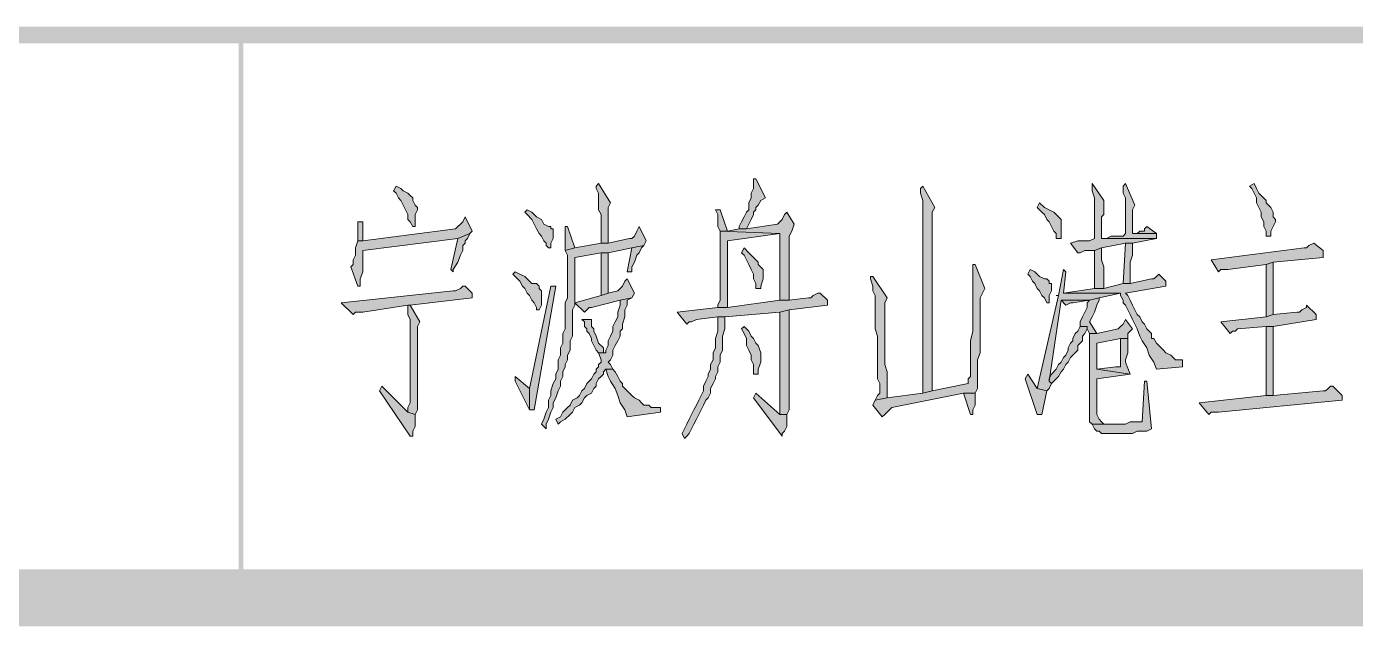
# Model space of a CAD drawing. Header units: inches. Extents: x 20 to 409, y 5 to 283.
# Drawn here: x 74.52 to 98.12, y 5.1 to 15.77 of the extents above; entities that cross this region are included whole.
import ezdxf

# ---------------------------------------------------------------- set-up
doc = ezdxf.new("R2010")
doc.units = ezdxf.units.IN
doc.header["$MEASUREMENT"] = 0
doc.layers.add('C00-00-00', color=7, linetype='Continuous')

msp = doc.modelspace()

# ---------------------------------------------------------------- hatches: boundary and pattern name
at = {"layer": 'C00-00-00'}
h = msp.add_hatch(color=0, dxfattribs=at)
h.dxf.hatch_style = 2
h.paths.add_polyline_path([(28.33, 15.766), (28.33, 15.469), (408.314, 15.766)])
h = msp.add_hatch(color=0, dxfattribs=at)
h.dxf.hatch_style = 2
h.paths.add_polyline_path([(28.33, 15.469), (408.314, 15.766), (408.314, 15.469)])
h = msp.add_hatch(color=0, dxfattribs=at)
h.dxf.hatch_style = 2
h.paths.add_polyline_path([(78.283, 5.606), (78.368, 5.606), (78.283, 15.596)])
h = msp.add_hatch(color=0, dxfattribs=at)
h.dxf.hatch_style = 2
h.paths.add_polyline_path([(78.368, 5.606), (78.283, 15.596), (78.368, 15.596)])
h = msp.add_hatch(color=0, dxfattribs=at)
h.dxf.hatch_style = 2
h.paths.add_polyline_path([(87.47, 13.056), (87.427, 13.056), (87.427, 13.014), (87.427, 12.887), (87.385, 12.802), (87.385, 12.718), (87.343, 12.633), (87.343, 12.506), (87.3, 12.464), (87.258, 12.379), (87.216, 12.294), (87.173, 12.21), (87.173, 12.167), (87.3, 12.167), (87.343, 12.252), (87.385, 12.337), (87.427, 12.421), (87.427, 12.464), (87.47, 12.506), (87.47, 12.548), (87.512, 12.591), (87.554, 12.675), (87.639, 12.718)])
h = msp.add_hatch(color=0, dxfattribs=at)
h.dxf.hatch_style = 2
h.paths.add_polyline_path([(81.077, 12.929), (81.035, 12.845), (81.077, 12.802), (81.12, 12.718), (81.162, 12.675), (81.204, 12.591), (81.247, 12.506), (81.289, 12.421), (81.289, 12.337), (81.331, 12.294), (81.374, 12.21), (81.416, 12.21), (81.416, 12.294), (81.416, 12.421), (81.458, 12.506), (81.458, 12.548), (81.416, 12.591), (81.374, 12.675), (81.374, 12.718), (81.331, 12.76), (81.289, 12.802), (81.204, 12.845), (81.162, 12.887)])
h = msp.add_hatch(color=0, dxfattribs=at)
h.dxf.hatch_style = 2
h.paths.add_polyline_path([(84.676, 12.972), (84.633, 12.929), (84.633, 12.887), (84.676, 12.802), (84.676, 12.506), (84.718, 12.421), (84.718, 11.913), (84.845, 11.913), (84.845, 12.548), (84.887, 12.633)])
h = msp.add_hatch(color=0, dxfattribs=at)
h.dxf.hatch_style = 2
h.paths.add_polyline_path([(90.433, 12.929), (90.391, 12.887), (90.391, 12.802), (90.433, 12.675), (90.433, 9.246), (90.602, 9.289), (90.602, 11.575), (90.602, 11.659), (90.602, 12.464), (90.645, 12.548)])
h = msp.add_hatch(color=0, dxfattribs=at)
h.dxf.hatch_style = 2
h.paths.add_polyline_path([(93.439, 12.972), (93.439, 12.845), (93.481, 12.718), (93.481, 11.998), (93.396, 11.956), (93.185, 11.956), (93.058, 11.913), (93.185, 11.744), (93.227, 11.744), (93.312, 11.786), (93.481, 11.786), (93.608, 11.829), (94.031, 11.913), (94.158, 11.913), (94.582, 11.998), (93.608, 11.998), (93.608, 12.083), (93.608, 12.252), (93.608, 12.337), (93.608, 12.379), (93.65, 12.421), (93.65, 12.675)])
h = msp.add_hatch(color=0, dxfattribs=at)
h.dxf.hatch_style = 2
h.paths.add_polyline_path([(94.031, 12.972), (93.989, 12.929), (93.989, 12.802), (94.031, 12.718), (94.031, 12.083), (93.989, 12.04), (93.777, 12.04), (93.693, 11.998), (93.608, 11.998), (94.582, 11.998), (94.582, 12.083), (94.158, 12.083), (94.158, 12.506), (94.201, 12.591)])
h = msp.add_hatch(color=0, dxfattribs=at)
h.dxf.hatch_style = 2
h.paths.add_polyline_path([(96.317, 12.972), (96.233, 12.929), (96.275, 12.887), (96.317, 12.802), (96.36, 12.718), (96.36, 12.633), (96.402, 12.548), (96.444, 12.464), (96.444, 12.379), (96.487, 12.294), (96.487, 12.21), (96.529, 12.125), (96.529, 12.04), (96.614, 12.04), (96.614, 12.125), (96.656, 12.21), (96.698, 12.294), (96.698, 12.337), (96.656, 12.379), (96.656, 12.464), (96.614, 12.548), (96.571, 12.591), (96.529, 12.633), (96.529, 12.675), (96.444, 12.76), (96.402, 12.802), (96.36, 12.887)])
h = msp.add_hatch(color=0, dxfattribs=at)
h.dxf.hatch_style = 2
h.paths.add_polyline_path([(92.507, 12.633), (92.465, 12.548), (92.55, 12.464), (92.592, 12.421), (92.634, 12.337), (92.677, 12.294), (92.719, 12.21), (92.761, 12.125), (92.804, 12.083), (92.804, 11.998), (92.888, 11.998), (92.888, 12.337), (92.846, 12.379), (92.804, 12.421), (92.761, 12.464), (92.677, 12.506), (92.592, 12.548)])
h = msp.add_hatch(color=0, dxfattribs=at)
h.dxf.hatch_style = 2
h.paths.add_polyline_path([(82.305, 12.379), (82.263, 12.294), (82.22, 12.252), (82.178, 12.21), (82.136, 12.167), (80.485, 11.956), (80.4, 11.956), (80.358, 11.829), (80.358, 11.702), (80.315, 11.617), (80.315, 11.532), (80.273, 11.49), (80.4, 11.151), (80.442, 11.151), (80.442, 11.194), (80.442, 11.278), (80.485, 11.405), (80.485, 11.786), (82.178, 11.998), (82.39, 12.083), (82.432, 12.125)])
h = msp.add_hatch(color=0, dxfattribs=at)
h.dxf.hatch_style = 2
h.paths.add_polyline_path([(80.485, 12.294), (80.4, 12.294), (80.4, 12.167), (80.4, 11.956), (80.485, 11.956)])
h = msp.add_hatch(color=0, dxfattribs=at)
h.dxf.hatch_style = 2
h.paths.add_polyline_path([(83.406, 12.506), (83.363, 12.464), (83.406, 12.421), (83.49, 12.337), (83.533, 12.252), (83.575, 12.167), (83.617, 12.083), (83.66, 12.04), (83.702, 11.956), (83.744, 11.913), (83.744, 11.871), (83.787, 11.829), (83.829, 11.829), (83.829, 11.913), (83.871, 11.998), (83.871, 12.167), (83.829, 12.167), (83.829, 12.21), (83.787, 12.21), (83.702, 12.252), (83.66, 12.337), (83.575, 12.379), (83.49, 12.464)])
h = msp.add_hatch(color=0, dxfattribs=at)
h.dxf.hatch_style = 2
h.paths.add_polyline_path([(86.835, 12.506), (86.75, 12.506), (86.792, 12.421), (86.792, 12.21), (86.835, 12.125), (86.962, 12.125)])
h = msp.add_hatch(color=0, dxfattribs=at)
h.dxf.hatch_style = 2
h.paths.add_polyline_path([(88.02, 12.464), (87.978, 12.421), (87.935, 12.337), (87.893, 12.294), (87.851, 12.252), (87.3, 12.167), (87.173, 12.167), (86.962, 12.125), (86.835, 12.125), (87.893, 12.083), (87.893, 10.897), (88.062, 10.897), (88.062, 11.871), (88.062, 11.913), (88.062, 12.04), (88.105, 12.125), (88.147, 12.252)])
h = msp.add_hatch(color=0, dxfattribs=at)
h.dxf.hatch_style = 2
h.paths.add_polyline_path([(82.39, 12.083), (82.178, 11.998), (82.051, 11.448), (82.093, 11.405), (82.093, 11.448), (82.178, 11.575), (82.22, 11.702), (82.263, 11.786), (82.263, 11.871), (82.305, 11.913), (82.305, 11.956), (82.347, 11.998)])
h = msp.add_hatch(color=0, dxfattribs=at)
h.dxf.hatch_style = 2
h.paths.add_polyline_path([(85.395, 12.21), (85.353, 12.125), (85.311, 12.04), (85.268, 11.998), (85.226, 11.998), (84.845, 11.913), (84.718, 11.913), (84.252, 11.829), (84.083, 11.786), (84.125, 11.702), (84.125, 10.94), (84.083, 10.855), (84.083, 10.389), (84.041, 10.305), (84.041, 10.22), (84.041, 10.178), (84.041, 10.135), (83.998, 10.051), (83.998, 9.924), (83.956, 9.839), (83.956, 9.67), (83.914, 9.585), (83.914, 9.5), (83.871, 9.416), (83.829, 9.289), (83.829, 9.204), (83.787, 9.119), (83.787, 8.992), (83.744, 8.908), (83.702, 8.781), (83.66, 8.696), (83.744, 8.611), (83.744, 8.696), (83.787, 8.781), (83.829, 8.908), (83.871, 8.992), (83.871, 9.077), (83.914, 9.162), (83.956, 9.289), (83.998, 9.373), (83.998, 9.458), (84.041, 9.543), (84.041, 9.627), (84.083, 9.712), (84.083, 9.754), (84.125, 9.839), (84.125, 9.924), (84.168, 10.008), (84.168, 10.178), (84.21, 10.262), (84.21, 10.728), (84.252, 10.813), (84.252, 11.659), (84.718, 11.744), (84.845, 11.744), (85.268, 11.829), (85.48, 11.871), (85.522, 11.956)])
h = msp.add_hatch(color=0, dxfattribs=at)
h.dxf.hatch_style = 2
h.paths.add_polyline_path([(84.125, 12.21), (84.083, 12.21), (84.083, 12.125), (84.083, 11.786), (84.252, 11.829)])
h = msp.add_hatch(color=0, dxfattribs=at)
h.dxf.hatch_style = 2
h.paths.add_polyline_path([(86.835, 12.125), (86.835, 10.897), (86.792, 10.813), (86.792, 10.77), (86.962, 10.77), (86.962, 11.321), (86.962, 11.448), (86.962, 11.956), (87.893, 12.083)])
h = msp.add_hatch(color=0, dxfattribs=at)
h.dxf.hatch_style = 2
h.paths.add_polyline_path([(94.412, 12.21), (94.37, 12.167), (94.37, 12.125), (94.328, 12.125), (94.285, 12.125), (94.243, 12.083), (94.158, 12.083), (94.582, 12.083)])
h = msp.add_hatch(color=0, dxfattribs=at)
h.dxf.hatch_style = 2
h.paths.add_polyline_path([(85.48, 11.871), (85.268, 11.829), (85.184, 11.405), (85.268, 11.405), (85.268, 11.49), (85.311, 11.575), (85.353, 11.702), (85.395, 11.744), (85.438, 11.829)])
h = msp.add_hatch(color=0, dxfattribs=at)
h.dxf.hatch_style = 2
h.paths.add_polyline_path([(87.258, 11.829), (87.216, 11.744), (87.258, 11.702), (87.3, 11.617), (87.343, 11.532), (87.385, 11.448), (87.427, 11.363), (87.427, 11.278), (87.47, 11.194), (87.47, 11.109), (87.554, 11.109), (87.554, 11.151), (87.597, 11.278), (87.597, 11.448), (87.512, 11.532), (87.512, 11.575), (87.47, 11.617), (87.385, 11.702), (87.343, 11.744)])
h = msp.add_hatch(color=0, dxfattribs=at)
h.dxf.hatch_style = 2
h.paths.add_polyline_path([(93.608, 11.829), (93.481, 11.786), (93.481, 11.109), (93.65, 11.109), (93.65, 11.49), (93.608, 11.617)])
h = msp.add_hatch(color=0, dxfattribs=at)
h.dxf.hatch_style = 2
h.paths.add_polyline_path([(94.158, 11.913), (94.031, 11.913), (93.989, 11.194), (94.116, 11.194), (94.116, 11.278), (94.116, 11.575), (94.158, 11.702)])
h = msp.add_hatch(color=0, dxfattribs=at)
h.dxf.hatch_style = 2
h.paths.add_polyline_path([(97.376, 11.913), (97.291, 11.871), (97.249, 11.829), (97.206, 11.829), (95.555, 11.617), (95.682, 11.405), (95.725, 11.448), (95.852, 11.448), (96.529, 11.532), (96.656, 11.575), (97.545, 11.659), (97.545, 11.786)])
h = msp.add_hatch(color=0, dxfattribs=at)
h.dxf.hatch_style = 2
h.paths.add_polyline_path([(84.845, 11.744), (84.718, 11.744), (84.718, 10.982), (84.845, 11.024)])
h = msp.add_hatch(color=0, dxfattribs=at)
h.dxf.hatch_style = 2
h.paths.add_polyline_path([(96.656, 11.575), (96.529, 11.532), (96.529, 10.601), (96.656, 10.643)])
h = msp.add_hatch(color=0, dxfattribs=at)
h.dxf.hatch_style = 2
h.paths.add_polyline_path([(83.194, 11.405), (83.152, 11.363), (83.194, 11.321), (83.279, 11.236), (83.321, 11.151), (83.363, 11.109), (83.406, 11.024), (83.448, 10.982), (83.49, 10.897), (83.533, 10.855), (83.575, 10.77), (83.575, 10.728), (83.617, 10.728), (83.66, 10.813), (83.66, 11.067), (83.617, 11.109), (83.617, 11.151), (83.575, 11.194), (83.49, 11.194), (83.448, 11.236), (83.363, 11.321), (83.279, 11.363)])
h = msp.add_hatch(color=0, dxfattribs=at)
h.dxf.hatch_style = 2
h.paths.add_polyline_path([(91.364, 11.532), (91.322, 11.532), (91.322, 11.405), (91.322, 10.347), (91.28, 10.178), (91.28, 9.543), (91.237, 9.5), (91.237, 9.416), (90.602, 9.289), (90.433, 9.246), (89.798, 9.162), (89.586, 9.119), (89.544, 9.035), (89.713, 8.823), (89.756, 8.865), (89.798, 8.908), (89.84, 8.95), (89.883, 8.992), (91.153, 9.246), (91.364, 9.246), (91.407, 9.331), (91.407, 9.839), (91.449, 9.966), (91.449, 10.94), (91.491, 11.024), (91.534, 11.109)])
h = msp.add_hatch(color=0, dxfattribs=at)
h.dxf.hatch_style = 2
h.paths.add_polyline_path([(92.338, 11.448), (92.296, 11.363), (92.338, 11.321), (92.38, 11.236), (92.423, 11.194), (92.465, 11.109), (92.507, 11.067), (92.55, 10.982), (92.592, 10.94), (92.634, 10.855), (92.677, 10.855), (92.677, 10.982), (92.719, 11.067), (92.719, 11.194), (92.677, 11.194), (92.677, 11.236), (92.634, 11.278), (92.592, 11.278), (92.507, 11.321), (92.423, 11.405)])
h = msp.add_hatch(color=0, dxfattribs=at)
h.dxf.hatch_style = 2
h.paths.add_polyline_path([(92.931, 11.448), (92.846, 10.982), (92.804, 10.982), (92.846, 10.982), (92.465, 9.331), (92.634, 9.289), (92.677, 9.331), (92.719, 9.416), (92.677, 9.458), (92.888, 10.897), (93.396, 10.897), (93.566, 10.94), (93.947, 11.024), (92.931, 11.024), (92.973, 11.405)])
h = msp.add_hatch(color=0, dxfattribs=at)
h.dxf.hatch_style = 2
h.paths.add_polyline_path([(94.624, 11.363), (94.582, 11.321), (94.539, 11.278), (94.497, 11.278), (94.116, 11.194), (93.989, 11.194), (93.65, 11.109), (93.481, 11.109), (92.931, 11.024), (93.947, 11.024), (93.947, 10.982), (93.989, 10.897), (93.989, 10.855), (94.031, 10.813), (94.074, 10.728), (94.116, 10.643), (94.158, 10.559), (94.201, 10.474), (94.243, 10.389), (94.285, 10.262), (94.328, 10.178), (94.412, 10.051), (94.455, 9.924), (94.539, 9.797), (94.582, 9.67), (95.047, 9.712), (95.047, 9.839), (95.005, 9.839), (94.92, 9.839), (94.878, 9.881), (94.836, 9.924), (94.751, 9.966), (94.709, 10.008), (94.666, 10.051), (94.624, 10.093), (94.582, 10.135), (94.539, 10.22), (94.497, 10.22), (94.497, 10.305), (94.455, 10.347), (94.412, 10.389), (94.37, 10.474), (94.328, 10.516), (94.285, 10.601), (94.243, 10.643), (94.201, 10.728), (94.158, 10.813), (94.116, 10.897), (94.074, 10.982), (94.031, 11.024), (94.751, 11.151), (94.751, 11.236)])
h = msp.add_hatch(color=0, dxfattribs=at)
h.dxf.hatch_style = 2
h.paths.add_polyline_path([(82.305, 11.151), (82.263, 11.151), (82.22, 11.109), (82.136, 11.067), (82.093, 11.067), (80.104, 10.855), (80.315, 10.643), (80.358, 10.686), (80.485, 10.686), (81.289, 10.813), (81.331, 10.813), (82.432, 10.94), (82.432, 11.024)])
h = msp.add_hatch(color=0, dxfattribs=at)
h.dxf.hatch_style = 2
h.paths.add_polyline_path([(83.914, 11.151), (83.829, 11.151), (83.448, 9.331), (83.448, 8.95), (83.533, 8.95)])
h = msp.add_hatch(color=0, dxfattribs=at)
h.dxf.hatch_style = 2
h.paths.add_polyline_path([(85.184, 11.278), (85.141, 11.236), (85.099, 11.151), (85.057, 11.109), (85.014, 11.067), (84.845, 11.024), (84.718, 10.982), (84.252, 10.855), (84.422, 10.686), (84.464, 10.728), (84.506, 10.77), (84.549, 10.77), (85.057, 10.897), (85.268, 10.94), (85.311, 11.024)])
h = msp.add_hatch(color=0, dxfattribs=at)
h.dxf.hatch_style = 2
h.paths.add_polyline_path([(89.544, 11.321), (89.502, 11.321), (89.502, 11.278), (89.544, 11.151), (89.544, 11.067), (89.586, 10.982), (89.586, 10.389), (89.629, 10.262), (89.629, 9.5), (89.671, 9.416), (89.671, 9.246), (89.629, 9.204), (89.586, 9.119), (89.798, 9.162), (89.798, 9.627), (89.756, 9.754), (89.756, 10.855), (89.798, 10.94)])
h = msp.add_hatch(color=0, dxfattribs=at)
h.dxf.hatch_style = 2
h.paths.add_polyline_path([(85.268, 10.94), (85.057, 10.897), (85.057, 10.813), (85.014, 10.686), (85.014, 10.601), (84.972, 10.516), (84.93, 10.432), (84.93, 10.347), (84.887, 10.262), (84.845, 10.178), (84.845, 10.093), (84.803, 10.008), (84.803, 9.966), (84.676, 9.966), (84.718, 9.839), (84.718, 9.797), (84.676, 9.754), (84.676, 9.712), (84.633, 9.67), (84.633, 9.627), (84.591, 9.585), (84.549, 9.5), (84.506, 9.458), (84.464, 9.416), (84.422, 9.331), (84.379, 9.289), (84.337, 9.204), (84.295, 9.162), (84.21, 9.119), (84.168, 9.035), (84.125, 8.992), (84.041, 8.908), (83.998, 8.823), (83.914, 8.781), (83.956, 8.696), (83.998, 8.738), (84.083, 8.781), (84.168, 8.865), (84.21, 8.908), (84.252, 8.992), (84.337, 9.035), (84.379, 9.077), (84.422, 9.162), (84.464, 9.204), (84.549, 9.246), (84.591, 9.331), (84.633, 9.373), (84.633, 9.416), (84.676, 9.5), (84.718, 9.543), (84.76, 9.585), (84.76, 9.627), (84.803, 9.67), (84.93, 9.67), (84.887, 9.754), (84.845, 9.797), (84.887, 9.839), (84.93, 9.924), (84.93, 10.008), (84.972, 10.093), (85.014, 10.178), (85.057, 10.262), (85.057, 10.347), (85.099, 10.389), (85.099, 10.474), (85.141, 10.601), (85.141, 10.728), (85.184, 10.813), (85.184, 10.897)])
h = msp.add_hatch(color=0, dxfattribs=at)
h.dxf.hatch_style = 2
h.paths.add_polyline_path([(88.613, 11.024), (88.57, 11.024), (88.486, 10.982), (88.443, 10.94), (88.401, 10.94), (88.062, 10.897), (87.893, 10.897), (86.962, 10.77), (86.792, 10.77), (86.073, 10.686), (86.242, 10.474), (86.284, 10.516), (86.327, 10.516), (86.411, 10.559), (86.792, 10.601), (86.919, 10.601), (87.893, 10.686), (88.062, 10.728), (88.74, 10.813), (88.74, 10.897)])
h = msp.add_hatch(color=0, dxfattribs=at)
h.dxf.hatch_style = 2
h.paths.add_polyline_path([(93.396, 10.897), (92.888, 10.897), (92.973, 10.813), (93.058, 10.855), (93.1, 10.855)])
h = msp.add_hatch(color=0, dxfattribs=at)
h.dxf.hatch_style = 2
h.paths.add_polyline_path([(93.566, 10.94), (93.396, 10.897), (93.354, 10.855), (93.354, 10.77), (93.312, 10.686), (93.269, 10.601), (93.227, 10.516), (93.227, 10.432), (93.354, 10.432), (93.354, 10.389), (93.396, 10.305), (93.523, 10.305), (93.396, 10.516), (93.439, 10.601), (93.481, 10.686), (93.523, 10.813), (93.566, 10.897)])
h = msp.add_hatch(color=0, dxfattribs=at)
h.dxf.hatch_style = 2
h.paths.add_polyline_path([(81.331, 10.813), (81.289, 10.813), (81.289, 10.77), (81.289, 10.643), (81.331, 10.559), (81.331, 9.077), (81.289, 8.992), (81.289, 8.908), (81.416, 8.865), (81.458, 8.95), (81.458, 10.135), (81.458, 10.178), (81.458, 10.432), (81.501, 10.516)])
h = msp.add_hatch(color=0, dxfattribs=at)
h.dxf.hatch_style = 2
h.paths.add_polyline_path([(88.062, 10.728), (87.893, 10.686), (87.893, 8.865), (88.02, 8.865), (88.062, 8.95)])
h = msp.add_hatch(color=0, dxfattribs=at)
h.dxf.hatch_style = 2
h.paths.add_polyline_path([(97.249, 10.813), (97.249, 10.77), (97.164, 10.728), (97.122, 10.686), (97.079, 10.686), (96.656, 10.643), (96.529, 10.601), (95.725, 10.516), (95.894, 10.305), (95.936, 10.347), (95.979, 10.347), (96.021, 10.389), (96.529, 10.432), (96.656, 10.432), (97.418, 10.559), (97.418, 10.643)])
h = msp.add_hatch(color=0, dxfattribs=at)
h.dxf.hatch_style = 2
h.paths.add_polyline_path([(84.549, 10.559), (84.379, 10.559), (84.422, 10.516), (84.422, 10.432), (84.464, 10.389), (84.464, 10.347), (84.506, 10.305), (84.549, 10.22), (84.549, 10.178), (84.591, 10.093), (84.633, 10.008), (84.676, 9.966), (84.803, 9.966), (84.76, 9.966), (84.76, 10.051), (84.676, 10.135), (84.633, 10.262), (84.591, 10.347), (84.591, 10.389), (84.549, 10.432)])
h = msp.add_hatch(color=0, dxfattribs=at)
h.dxf.hatch_style = 2
h.paths.add_polyline_path([(86.919, 10.601), (86.792, 10.601), (86.792, 10.516), (86.792, 10.347), (86.75, 10.22), (86.75, 10.051), (86.708, 9.966), (86.708, 9.839), (86.665, 9.754), (86.665, 9.67), (86.623, 9.585), (86.623, 9.543), (86.581, 9.458), (86.538, 9.373), (86.538, 9.289), (86.496, 9.204), (86.454, 9.119), (86.411, 9.035), (86.369, 8.95), (86.327, 8.865), (86.284, 8.781), (86.242, 8.696), (86.2, 8.611), (86.157, 8.527), (86.2, 8.442), (86.242, 8.484), (86.284, 8.527), (86.327, 8.611), (86.369, 8.696), (86.411, 8.781), (86.454, 8.865), (86.496, 8.95), (86.538, 9.035), (86.581, 9.119), (86.623, 9.162), (86.665, 9.246), (86.665, 9.331), (86.708, 9.416), (86.75, 9.5), (86.75, 9.543), (86.792, 9.627), (86.792, 9.712), (86.835, 9.797), (86.835, 9.924), (86.877, 10.008), (86.877, 10.262), (86.919, 10.389)])
h = msp.add_hatch(color=0, dxfattribs=at)
h.dxf.hatch_style = 2
h.paths.add_polyline_path([(87.258, 10.432), (87.216, 10.389), (87.258, 10.305), (87.3, 10.22), (87.3, 10.093), (87.343, 10.008), (87.385, 9.924), (87.385, 9.839), (87.427, 9.754), (87.427, 9.585), (87.512, 9.585), (87.512, 9.67), (87.554, 9.797), (87.554, 9.966), (87.512, 10.093), (87.47, 10.135), (87.427, 10.22), (87.385, 10.262), (87.343, 10.347)])
h = msp.add_hatch(color=0, dxfattribs=at)
h.dxf.hatch_style = 2
h.paths.add_polyline_path([(93.227, 10.432), (93.185, 10.347), (93.142, 10.305), (93.1, 10.22), (93.1, 10.178), (93.058, 10.135), (93.015, 10.051), (93.015, 10.008), (92.973, 9.924), (92.931, 9.881), (92.888, 9.797), (92.846, 9.754), (92.804, 9.67), (92.719, 9.585), (92.677, 9.5), (92.677, 9.458), (92.719, 9.416), (92.804, 9.5), (92.846, 9.543), (92.888, 9.627), (92.931, 9.67), (92.973, 9.754), (93.015, 9.797), (93.058, 9.881), (93.1, 9.924), (93.142, 9.966), (93.185, 10.008), (93.185, 10.093), (93.227, 10.135), (93.269, 10.178), (93.269, 10.262), (93.312, 10.305), (93.354, 10.389), (93.354, 10.432)])
h = msp.add_hatch(color=0, dxfattribs=at)
h.dxf.hatch_style = 2
h.paths.add_polyline_path([(94.031, 10.559), (93.989, 10.474), (93.947, 10.432), (93.904, 10.389), (93.523, 10.305), (93.396, 10.305), (93.396, 10.22), (93.396, 8.738), (93.439, 8.696), (93.693, 8.696), (93.65, 8.696), (93.608, 8.738), (93.566, 8.781), (93.523, 8.865), (93.523, 9.5), (94.116, 9.585), (93.523, 9.67), (93.523, 10.135), (93.947, 10.22), (94.074, 10.22), (94.074, 10.305), (94.158, 10.389)])
h = msp.add_hatch(color=0, dxfattribs=at)
h.dxf.hatch_style = 2
h.paths.add_polyline_path([(96.656, 9.204), (96.656, 10.432), (96.529, 10.432), (96.529, 9.204)])
h = msp.add_hatch(color=0, dxfattribs=at)
h.dxf.hatch_style = 2
h.paths.add_polyline_path([(94.074, 10.22), (93.947, 10.22), (93.947, 9.712), (93.862, 9.712), (93.523, 9.67), (94.116, 9.585), (94.031, 9.797), (94.031, 9.839), (94.074, 9.966)])
h = msp.add_hatch(color=0, dxfattribs=at)
h.dxf.hatch_style = 2
h.paths.add_polyline_path([(83.194, 9.543), (83.194, 9.458), (83.448, 8.95), (83.448, 9.331)])
h = msp.add_hatch(color=0, dxfattribs=at)
h.dxf.hatch_style = 2
h.paths.add_polyline_path([(84.93, 9.67), (84.803, 9.67), (84.845, 9.543), (84.887, 9.458), (84.972, 9.331), (85.014, 9.204), (85.057, 9.077), (85.141, 8.95), (85.184, 8.823), (85.776, 8.908), (85.776, 8.992), (85.692, 8.992), (85.607, 8.992), (85.565, 9.035), (85.48, 9.035), (85.438, 9.077), (85.395, 9.119), (85.311, 9.162), (85.268, 9.204), (85.226, 9.246), (85.184, 9.289), (85.141, 9.331), (85.099, 9.373), (85.099, 9.416), (85.057, 9.458), (85.014, 9.543), (84.972, 9.627)])
h = msp.add_hatch(color=0, dxfattribs=at)
h.dxf.hatch_style = 2
h.paths.add_polyline_path([(92.296, 9.585), (92.253, 9.5), (92.465, 8.865), (92.55, 8.865), (92.634, 9.289), (92.465, 9.331)])
h = msp.add_hatch(color=0, dxfattribs=at)
h.dxf.hatch_style = 2
h.paths.add_polyline_path([(94.412, 9.458), (94.37, 9.458), (94.328, 8.738), (94.116, 8.738), (94.031, 8.696), (93.439, 8.696), (93.481, 8.611), (93.523, 8.569), (93.566, 8.569), (93.608, 8.527), (94.158, 8.527), (94.243, 8.569), (94.412, 8.569), (94.497, 8.611)])
h = msp.add_hatch(color=0, dxfattribs=at)
h.dxf.hatch_style = 2
h.paths.add_polyline_path([(80.823, 9.373), (80.781, 9.289), (81.331, 8.484), (81.374, 8.484), (81.374, 8.569), (81.416, 8.654), (81.416, 8.865), (81.289, 8.908)])
h = msp.add_hatch(color=0, dxfattribs=at)
h.dxf.hatch_style = 2
h.paths.add_polyline_path([(87.47, 9.246), (87.427, 9.162), (87.935, 8.484), (87.935, 8.527), (87.978, 8.569), (88.02, 8.654), (88.02, 8.865), (87.893, 8.865)])
h = msp.add_hatch(color=0, dxfattribs=at)
h.dxf.hatch_style = 2
h.paths.add_polyline_path([(91.364, 9.246), (91.153, 9.246), (91.28, 8.865), (91.322, 8.865), (91.322, 8.95), (91.364, 9.035)])
h = msp.add_hatch(color=0, dxfattribs=at)
h.dxf.hatch_style = 2
h.paths.add_polyline_path([(97.714, 9.373), (97.672, 9.373), (97.63, 9.331), (97.587, 9.289), (97.545, 9.289), (96.656, 9.204), (96.529, 9.204), (95.344, 9.077), (95.513, 8.865), (95.555, 8.908), (95.682, 8.908), (97.884, 9.119), (97.884, 9.204)])
h = msp.add_hatch(color=0, dxfattribs=at)
h.dxf.hatch_style = 2
h.paths.add_polyline_path([(28.838, 6.114), (27.822, 5.098), (407.806, 6.114)])
h = msp.add_hatch(color=0, dxfattribs=at)
h.dxf.hatch_style = 2
h.paths.add_polyline_path([(27.822, 5.098), (407.806, 6.114), (408.822, 5.098)])

# ---------------------------------------------------------------- linework, layer by layer
at = {"layer": 'C00-00-00', "color": 0, "lineweight": 0}
for points in [[(87.47, 13.056), (87.427, 13.056), (87.427, 13.014), (87.427, 12.887), (87.385, 12.802), (87.385, 12.718), (87.343, 12.633), (87.343, 12.506), (87.3, 12.464), (87.258, 12.379), (87.216, 12.294), (87.173, 12.21), (87.173, 12.167), (87.3, 12.167), (87.343, 12.252), (87.385, 12.337), (87.427, 12.421), (87.427, 12.464), (87.47, 12.506), (87.47, 12.548), (87.512, 12.591), (87.554, 12.675), (87.639, 12.718)], [(81.077, 12.929), (81.035, 12.845), (81.077, 12.802), (81.12, 12.718), (81.162, 12.675), (81.204, 12.591), (81.247, 12.506), (81.289, 12.421), (81.289, 12.337), (81.331, 12.294), (81.374, 12.21), (81.416, 12.21), (81.416, 12.294), (81.416, 12.421), (81.458, 12.506), (81.458, 12.548), (81.416, 12.591), (81.374, 12.675), (81.374, 12.718), (81.331, 12.76), (81.289, 12.802), (81.204, 12.845), (81.162, 12.887)], [(84.676, 12.972), (84.633, 12.929), (84.633, 12.887), (84.676, 12.802), (84.676, 12.506), (84.718, 12.421), (84.718, 11.913), (84.845, 11.913), (84.845, 12.548), (84.887, 12.633)], [(90.433, 12.929), (90.391, 12.887), (90.391, 12.802), (90.433, 12.675), (90.433, 9.246), (90.602, 9.289), (90.602, 11.575), (90.602, 11.659), (90.602, 12.464), (90.645, 12.548)], [(93.439, 12.972), (93.439, 12.845), (93.481, 12.718), (93.481, 11.998), (93.396, 11.956), (93.185, 11.956), (93.058, 11.913), (93.185, 11.744), (93.227, 11.744), (93.312, 11.786), (93.481, 11.786), (93.608, 11.829), (94.031, 11.913), (94.158, 11.913), (94.582, 11.998), (93.608, 11.998), (93.608, 12.083), (93.608, 12.252), (93.608, 12.337), (93.608, 12.379), (93.65, 12.421), (93.65, 12.675)], [(94.031, 12.972), (93.989, 12.929), (93.989, 12.802), (94.031, 12.718), (94.031, 12.083), (93.989, 12.04), (93.777, 12.04), (93.693, 11.998), (93.608, 11.998), (94.582, 11.998), (94.582, 12.083), (94.158, 12.083), (94.158, 12.506), (94.201, 12.591)], [(96.317, 12.972), (96.233, 12.929), (96.275, 12.887), (96.317, 12.802), (96.36, 12.718), (96.36, 12.633), (96.402, 12.548), (96.444, 12.464), (96.444, 12.379), (96.487, 12.294), (96.487, 12.21), (96.529, 12.125), (96.529, 12.04), (96.614, 12.04), (96.614, 12.125), (96.656, 12.21), (96.698, 12.294), (96.698, 12.337), (96.656, 12.379), (96.656, 12.464), (96.614, 12.548), (96.571, 12.591), (96.529, 12.633), (96.529, 12.675), (96.444, 12.76), (96.402, 12.802), (96.36, 12.887)], [(92.507, 12.633), (92.465, 12.548), (92.55, 12.464), (92.592, 12.421), (92.634, 12.337), (92.677, 12.294), (92.719, 12.21), (92.761, 12.125), (92.804, 12.083), (92.804, 11.998), (92.888, 11.998), (92.888, 12.337), (92.846, 12.379), (92.804, 12.421), (92.761, 12.464), (92.677, 12.506), (92.592, 12.548)], [(82.305, 12.379), (82.263, 12.294), (82.22, 12.252), (82.178, 12.21), (82.136, 12.167), (80.485, 11.956), (80.4, 11.956), (80.358, 11.829), (80.358, 11.702), (80.315, 11.617), (80.315, 11.532), (80.273, 11.49), (80.4, 11.151), (80.442, 11.151), (80.442, 11.194), (80.442, 11.278), (80.485, 11.405), (80.485, 11.786), (82.178, 11.998), (82.39, 12.083), (82.432, 12.125)], [(80.485, 12.294), (80.4, 12.294), (80.4, 12.167), (80.4, 11.956), (80.485, 11.956)], [(83.406, 12.506), (83.363, 12.464), (83.406, 12.421), (83.49, 12.337), (83.533, 12.252), (83.575, 12.167), (83.617, 12.083), (83.66, 12.04), (83.702, 11.956), (83.744, 11.913), (83.744, 11.871), (83.787, 11.829), (83.829, 11.829), (83.829, 11.913), (83.871, 11.998), (83.871, 12.167), (83.829, 12.167), (83.829, 12.21), (83.787, 12.21), (83.702, 12.252), (83.66, 12.337), (83.575, 12.379), (83.49, 12.464)], [(86.835, 12.506), (86.75, 12.506), (86.792, 12.421), (86.792, 12.21), (86.835, 12.125), (86.962, 12.125)], [(88.02, 12.464), (87.978, 12.421), (87.935, 12.337), (87.893, 12.294), (87.851, 12.252), (87.3, 12.167), (87.173, 12.167), (86.962, 12.125), (86.835, 12.125), (87.893, 12.083), (87.893, 10.897), (88.062, 10.897), (88.062, 11.871), (88.062, 11.913), (88.062, 12.04), (88.105, 12.125), (88.147, 12.252)], [(82.39, 12.083), (82.178, 11.998), (82.051, 11.448), (82.093, 11.405), (82.093, 11.448), (82.178, 11.575), (82.22, 11.702), (82.263, 11.786), (82.263, 11.871), (82.305, 11.913), (82.305, 11.956), (82.347, 11.998)], [(85.395, 12.21), (85.353, 12.125), (85.311, 12.04), (85.268, 11.998), (85.226, 11.998), (84.845, 11.913), (84.718, 11.913), (84.252, 11.829), (84.083, 11.786), (84.125, 11.702), (84.125, 10.94), (84.083, 10.855), (84.083, 10.389), (84.041, 10.305), (84.041, 10.22), (84.041, 10.178), (84.041, 10.135), (83.998, 10.051), (83.998, 9.924), (83.956, 9.839), (83.956, 9.67), (83.914, 9.585), (83.914, 9.5), (83.871, 9.416), (83.829, 9.289), (83.829, 9.204), (83.787, 9.119), (83.787, 8.992), (83.744, 8.908), (83.702, 8.781), (83.66, 8.696), (83.744, 8.611), (83.744, 8.696), (83.787, 8.781), (83.829, 8.908), (83.871, 8.992), (83.871, 9.077), (83.914, 9.162), (83.956, 9.289), (83.998, 9.373), (83.998, 9.458), (84.041, 9.543), (84.041, 9.627), (84.083, 9.712), (84.083, 9.754), (84.125, 9.839), (84.125, 9.924), (84.168, 10.008), (84.168, 10.178), (84.21, 10.262), (84.21, 10.728), (84.252, 10.813), (84.252, 11.659), (84.718, 11.744), (84.845, 11.744), (85.268, 11.829), (85.48, 11.871), (85.522, 11.956)], [(84.125, 12.21), (84.083, 12.21), (84.083, 12.125), (84.083, 11.786), (84.252, 11.829)], [(86.835, 12.125), (86.835, 10.897), (86.792, 10.813), (86.792, 10.77), (86.962, 10.77), (86.962, 11.321), (86.962, 11.448), (86.962, 11.956), (87.893, 12.083)], [(94.412, 12.21), (94.37, 12.167), (94.37, 12.125), (94.328, 12.125), (94.285, 12.125), (94.243, 12.083), (94.158, 12.083), (94.582, 12.083)], [(85.48, 11.871), (85.268, 11.829), (85.184, 11.405), (85.268, 11.405), (85.268, 11.49), (85.311, 11.575), (85.353, 11.702), (85.395, 11.744), (85.438, 11.829)], [(87.258, 11.829), (87.216, 11.744), (87.258, 11.702), (87.3, 11.617), (87.343, 11.532), (87.385, 11.448), (87.427, 11.363), (87.427, 11.278), (87.47, 11.194), (87.47, 11.109), (87.554, 11.109), (87.554, 11.151), (87.597, 11.278), (87.597, 11.448), (87.512, 11.532), (87.512, 11.575), (87.47, 11.617), (87.385, 11.702), (87.343, 11.744)], [(93.608, 11.829), (93.481, 11.786), (93.481, 11.109), (93.65, 11.109), (93.65, 11.49), (93.608, 11.617)], [(94.158, 11.913), (94.031, 11.913), (93.989, 11.194), (94.116, 11.194), (94.116, 11.278), (94.116, 11.575), (94.158, 11.702)], [(97.376, 11.913), (97.291, 11.871), (97.249, 11.829), (97.206, 11.829), (95.555, 11.617), (95.682, 11.405), (95.725, 11.448), (95.852, 11.448), (96.529, 11.532), (96.656, 11.575), (97.545, 11.659), (97.545, 11.786)], [(84.845, 11.744), (84.718, 11.744), (84.718, 10.982), (84.845, 11.024)], [(93.481, 11.786), (93.312, 11.786), (93.354, 11.786)], [(96.656, 11.575), (96.529, 11.532), (96.529, 10.601), (96.656, 10.643)], [(83.194, 11.405), (83.152, 11.363), (83.194, 11.321), (83.279, 11.236), (83.321, 11.151), (83.363, 11.109), (83.406, 11.024), (83.448, 10.982), (83.49, 10.897), (83.533, 10.855), (83.575, 10.77), (83.575, 10.728), (83.617, 10.728), (83.66, 10.813), (83.66, 11.067), (83.617, 11.109), (83.617, 11.151), (83.575, 11.194), (83.49, 11.194), (83.448, 11.236), (83.363, 11.321), (83.279, 11.363)], [(91.364, 11.532), (91.322, 11.532), (91.322, 11.405), (91.322, 10.347), (91.28, 10.178), (91.28, 9.543), (91.237, 9.5), (91.237, 9.416), (90.602, 9.289), (90.433, 9.246), (89.798, 9.162), (89.586, 9.119), (89.544, 9.035), (89.713, 8.823), (89.756, 8.865), (89.798, 8.908), (89.84, 8.95), (89.883, 8.992), (91.153, 9.246), (91.364, 9.246), (91.407, 9.331), (91.407, 9.839), (91.449, 9.966), (91.449, 10.94), (91.491, 11.024), (91.534, 11.109)], [(92.338, 11.448), (92.296, 11.363), (92.338, 11.321), (92.38, 11.236), (92.423, 11.194), (92.465, 11.109), (92.507, 11.067), (92.55, 10.982), (92.592, 10.94), (92.634, 10.855), (92.677, 10.855), (92.677, 10.982), (92.719, 11.067), (92.719, 11.194), (92.677, 11.194), (92.677, 11.236), (92.634, 11.278), (92.592, 11.278), (92.507, 11.321), (92.423, 11.405)], [(92.931, 11.448), (92.846, 10.982), (92.804, 10.982), (92.846, 10.982), (92.465, 9.331), (92.634, 9.289), (92.677, 9.331), (92.719, 9.416), (92.677, 9.458), (92.888, 10.897), (93.396, 10.897), (93.566, 10.94), (93.947, 11.024), (92.931, 11.024), (92.973, 11.405)], [(94.624, 11.363), (94.582, 11.321), (94.539, 11.278), (94.497, 11.278), (94.116, 11.194), (93.989, 11.194), (93.65, 11.109), (93.481, 11.109), (92.931, 11.024), (93.947, 11.024), (93.947, 10.982), (93.989, 10.897), (93.989, 10.855), (94.031, 10.813), (94.074, 10.728), (94.116, 10.643), (94.158, 10.559), (94.201, 10.474), (94.243, 10.389), (94.285, 10.262), (94.328, 10.178), (94.412, 10.051), (94.455, 9.924), (94.539, 9.797), (94.582, 9.67), (95.047, 9.712), (95.047, 9.839), (95.005, 9.839), (94.92, 9.839), (94.878, 9.881), (94.836, 9.924), (94.751, 9.966), (94.709, 10.008), (94.666, 10.051), (94.624, 10.093), (94.582, 10.135), (94.539, 10.22), (94.497, 10.22), (94.497, 10.305), (94.455, 10.347), (94.412, 10.389), (94.37, 10.474), (94.328, 10.516), (94.285, 10.601), (94.243, 10.643), (94.201, 10.728), (94.158, 10.813), (94.116, 10.897), (94.074, 10.982), (94.031, 11.024), (94.751, 11.151), (94.751, 11.236)], [(82.305, 11.151), (82.263, 11.151), (82.22, 11.109), (82.136, 11.067), (82.093, 11.067), (80.104, 10.855), (80.315, 10.643), (80.358, 10.686), (80.485, 10.686), (81.289, 10.813), (81.331, 10.813), (82.432, 10.94), (82.432, 11.024)], [(83.914, 11.151), (83.829, 11.151), (83.448, 9.331), (83.448, 8.95), (83.533, 8.95)], [(85.184, 11.278), (85.141, 11.236), (85.099, 11.151), (85.057, 11.109), (85.014, 11.067), (84.845, 11.024), (84.718, 10.982), (84.252, 10.855), (84.422, 10.686), (84.464, 10.728), (84.506, 10.77), (84.549, 10.77), (85.057, 10.897), (85.268, 10.94), (85.311, 11.024)], [(89.544, 11.321), (89.502, 11.321), (89.502, 11.278), (89.544, 11.151), (89.544, 11.067), (89.586, 10.982), (89.586, 10.389), (89.629, 10.262), (89.629, 9.5), (89.671, 9.416), (89.671, 9.246), (89.629, 9.204), (89.586, 9.119), (89.798, 9.162), (89.798, 9.627), (89.756, 9.754), (89.756, 10.855), (89.798, 10.94)], [(85.268, 10.94), (85.057, 10.897), (85.057, 10.813), (85.014, 10.686), (85.014, 10.601), (84.972, 10.516), (84.93, 10.432), (84.93, 10.347), (84.887, 10.262), (84.845, 10.178), (84.845, 10.093), (84.803, 10.008), (84.803, 9.966), (84.676, 9.966), (84.718, 9.839), (84.718, 9.797), (84.676, 9.754), (84.676, 9.712), (84.633, 9.67), (84.633, 9.627), (84.591, 9.585), (84.549, 9.5), (84.506, 9.458), (84.464, 9.416), (84.422, 9.331), (84.379, 9.289), (84.337, 9.204), (84.295, 9.162), (84.21, 9.119), (84.168, 9.035), (84.125, 8.992), (84.041, 8.908), (83.998, 8.823), (83.914, 8.781), (83.956, 8.696), (83.998, 8.738), (84.083, 8.781), (84.168, 8.865), (84.21, 8.908), (84.252, 8.992), (84.337, 9.035), (84.379, 9.077), (84.422, 9.162), (84.464, 9.204), (84.549, 9.246), (84.591, 9.331), (84.633, 9.373), (84.633, 9.416), (84.676, 9.5), (84.718, 9.543), (84.76, 9.585), (84.76, 9.627), (84.803, 9.67), (84.93, 9.67), (84.887, 9.754), (84.845, 9.797), (84.887, 9.839), (84.93, 9.924), (84.93, 10.008), (84.972, 10.093), (85.014, 10.178), (85.057, 10.262), (85.057, 10.347), (85.099, 10.389), (85.099, 10.474), (85.141, 10.601), (85.141, 10.728), (85.184, 10.813), (85.184, 10.897)], [(88.613, 11.024), (88.57, 11.024), (88.486, 10.982), (88.443, 10.94), (88.401, 10.94), (88.062, 10.897), (87.893, 10.897), (86.962, 10.77), (86.792, 10.77), (86.073, 10.686), (86.242, 10.474), (86.284, 10.516), (86.327, 10.516), (86.411, 10.559), (86.792, 10.601), (86.919, 10.601), (87.893, 10.686), (88.062, 10.728), (88.74, 10.813), (88.74, 10.897)], [(93.396, 10.897), (92.888, 10.897), (92.973, 10.813), (93.058, 10.855), (93.1, 10.855)], [(93.566, 10.94), (93.396, 10.897), (93.354, 10.855), (93.354, 10.77), (93.312, 10.686), (93.269, 10.601), (93.227, 10.516), (93.227, 10.432), (93.354, 10.432), (93.354, 10.389), (93.396, 10.305), (93.523, 10.305), (93.396, 10.516), (93.439, 10.601), (93.481, 10.686), (93.523, 10.813), (93.566, 10.897)], [(81.331, 10.813), (81.289, 10.813), (81.289, 10.77), (81.289, 10.643), (81.331, 10.559), (81.331, 9.077), (81.289, 8.992), (81.289, 8.908), (81.416, 8.865), (81.458, 8.95), (81.458, 10.135), (81.458, 10.178), (81.458, 10.432), (81.501, 10.516)], [(88.062, 10.728), (87.893, 10.686), (87.893, 8.865), (88.02, 8.865), (88.062, 8.95)], [(97.249, 10.813), (97.249, 10.77), (97.164, 10.728), (97.122, 10.686), (97.079, 10.686), (96.656, 10.643), (96.529, 10.601), (95.725, 10.516), (95.894, 10.305), (95.936, 10.347), (95.979, 10.347), (96.021, 10.389), (96.529, 10.432), (96.656, 10.432), (97.418, 10.559), (97.418, 10.643)], [(84.549, 10.559), (84.379, 10.559), (84.422, 10.516), (84.422, 10.432), (84.464, 10.389), (84.464, 10.347), (84.506, 10.305), (84.549, 10.22), (84.549, 10.178), (84.591, 10.093), (84.633, 10.008), (84.676, 9.966), (84.803, 9.966), (84.76, 9.966), (84.76, 10.051), (84.676, 10.135), (84.633, 10.262), (84.591, 10.347), (84.591, 10.389), (84.549, 10.432)], [(86.919, 10.601), (86.792, 10.601), (86.792, 10.516), (86.792, 10.347), (86.75, 10.22), (86.75, 10.051), (86.708, 9.966), (86.708, 9.839), (86.665, 9.754), (86.665, 9.67), (86.623, 9.585), (86.623, 9.543), (86.581, 9.458), (86.538, 9.373), (86.538, 9.289), (86.496, 9.204), (86.454, 9.119), (86.411, 9.035), (86.369, 8.95), (86.327, 8.865), (86.284, 8.781), (86.242, 8.696), (86.2, 8.611), (86.157, 8.527), (86.2, 8.442), (86.242, 8.484), (86.284, 8.527), (86.327, 8.611), (86.369, 8.696), (86.411, 8.781), (86.454, 8.865), (86.496, 8.95), (86.538, 9.035), (86.581, 9.119), (86.623, 9.162), (86.665, 9.246), (86.665, 9.331), (86.708, 9.416), (86.75, 9.5), (86.75, 9.543), (86.792, 9.627), (86.792, 9.712), (86.835, 9.797), (86.835, 9.924), (86.877, 10.008), (86.877, 10.262), (86.919, 10.389)], [(87.258, 10.432), (87.216, 10.389), (87.258, 10.305), (87.3, 10.22), (87.3, 10.093), (87.343, 10.008), (87.385, 9.924), (87.385, 9.839), (87.427, 9.754), (87.427, 9.585), (87.512, 9.585), (87.512, 9.67), (87.554, 9.797), (87.554, 9.966), (87.512, 10.093), (87.47, 10.135), (87.427, 10.22), (87.385, 10.262), (87.343, 10.347)], [(93.227, 10.432), (93.185, 10.347), (93.142, 10.305), (93.1, 10.22), (93.1, 10.178), (93.058, 10.135), (93.015, 10.051), (93.015, 10.008), (92.973, 9.924), (92.931, 9.881), (92.888, 9.797), (92.846, 9.754), (92.804, 9.67), (92.719, 9.585), (92.677, 9.5), (92.677, 9.458), (92.719, 9.416), (92.804, 9.5), (92.846, 9.543), (92.888, 9.627), (92.931, 9.67), (92.973, 9.754), (93.015, 9.797), (93.058, 9.881), (93.1, 9.924), (93.142, 9.966), (93.185, 10.008), (93.185, 10.093), (93.227, 10.135), (93.269, 10.178), (93.269, 10.262), (93.312, 10.305), (93.354, 10.389), (93.354, 10.432)], [(94.031, 10.559), (93.989, 10.474), (93.947, 10.432), (93.904, 10.389), (93.523, 10.305), (93.396, 10.305), (93.396, 10.22), (93.396, 8.738), (93.439, 8.696), (93.693, 8.696), (93.65, 8.696), (93.608, 8.738), (93.566, 8.781), (93.523, 8.865), (93.523, 9.5), (94.116, 9.585), (93.523, 9.67), (93.523, 10.135), (93.947, 10.22), (94.074, 10.22), (94.074, 10.305), (94.158, 10.389)], [(96.656, 9.204), (96.656, 10.432), (96.529, 10.432), (96.529, 9.204)], [(94.074, 10.22), (93.947, 10.22), (93.947, 9.712), (93.862, 9.712), (93.523, 9.67), (94.116, 9.585), (94.031, 9.797), (94.031, 9.839), (94.074, 9.966)], [(83.194, 9.543), (83.194, 9.458), (83.448, 8.95), (83.448, 9.331)], [(84.93, 9.67), (84.803, 9.67), (84.845, 9.543), (84.887, 9.458), (84.972, 9.331), (85.014, 9.204), (85.057, 9.077), (85.141, 8.95), (85.184, 8.823), (85.776, 8.908), (85.776, 8.992), (85.692, 8.992), (85.607, 8.992), (85.565, 9.035), (85.48, 9.035), (85.438, 9.077), (85.395, 9.119), (85.311, 9.162), (85.268, 9.204), (85.226, 9.246), (85.184, 9.289), (85.141, 9.331), (85.099, 9.373), (85.099, 9.416), (85.057, 9.458), (85.014, 9.543), (84.972, 9.627)], [(92.296, 9.585), (92.253, 9.5), (92.465, 8.865), (92.55, 8.865), (92.634, 9.289), (92.465, 9.331)], [(94.412, 9.458), (94.37, 9.458), (94.328, 8.738), (94.116, 8.738), (94.031, 8.696), (93.439, 8.696), (93.481, 8.611), (93.523, 8.569), (93.566, 8.569), (93.608, 8.527), (94.158, 8.527), (94.243, 8.569), (94.412, 8.569), (94.497, 8.611)], [(80.823, 9.373), (80.781, 9.289), (81.331, 8.484), (81.374, 8.484), (81.374, 8.569), (81.416, 8.654), (81.416, 8.865), (81.289, 8.908)], [(87.47, 9.246), (87.427, 9.162), (87.935, 8.484), (87.935, 8.527), (87.978, 8.569), (88.02, 8.654), (88.02, 8.865), (87.893, 8.865)], [(91.364, 9.246), (91.153, 9.246), (91.28, 8.865), (91.322, 8.865), (91.322, 8.95), (91.364, 9.035)], [(97.714, 9.373), (97.672, 9.373), (97.63, 9.331), (97.587, 9.289), (97.545, 9.289), (96.656, 9.204), (96.529, 9.204), (95.344, 9.077), (95.513, 8.865), (95.555, 8.908), (95.682, 8.908), (97.884, 9.119), (97.884, 9.204)]]:
    msp.add_lwpolyline(points, close=True, dxfattribs=at)

doc.saveas('drawing.dxf')
